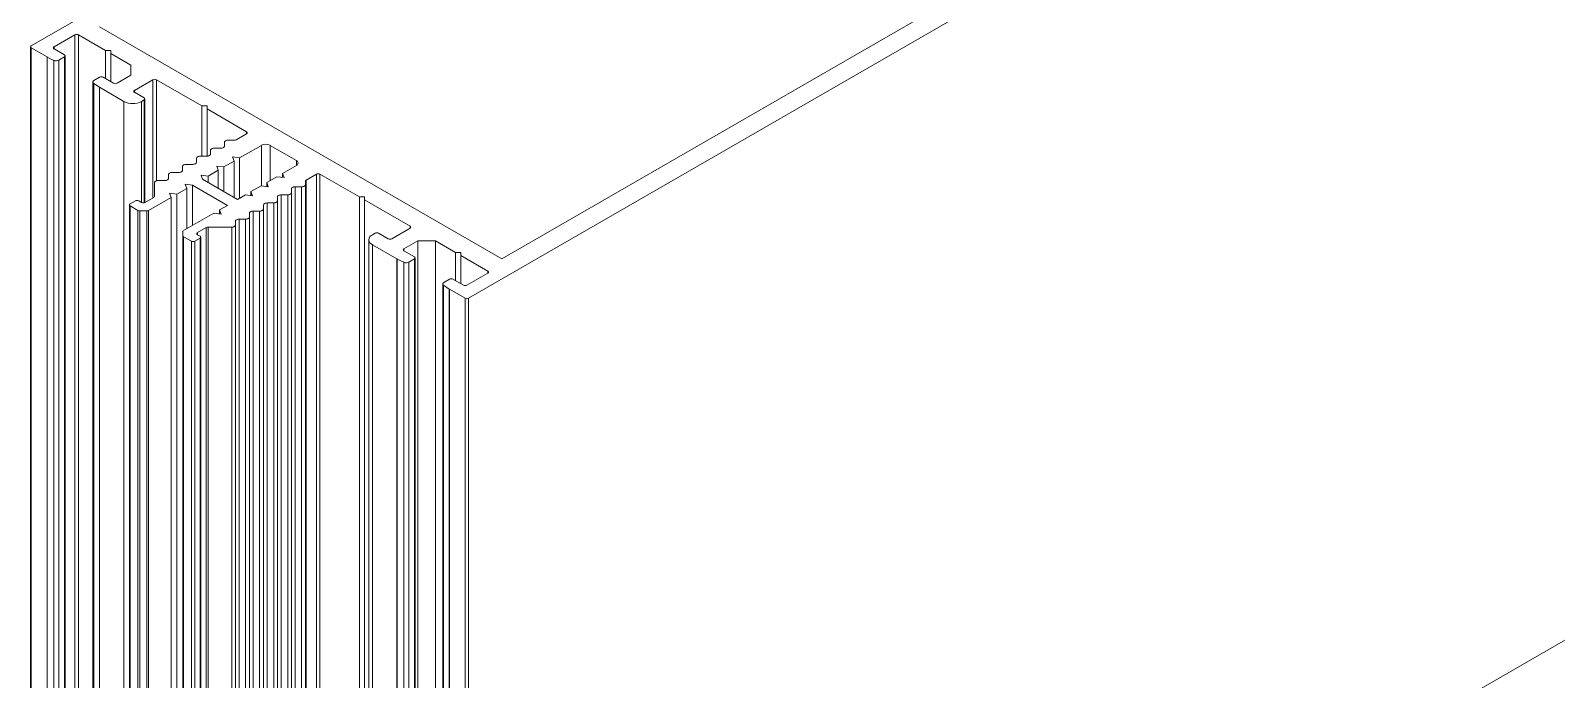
# Model space of a CAD drawing. Header units: millimetres. Extents: x 39 to 459, y 26 to 647.
# Drawn here: x 163.147 to 164.997, y 261.061 to 261.848 of the extents above; entities that cross this region are included whole.
import ezdxf

# ---------------------------------------------------------------- set-up
doc = ezdxf.new("R2010")
doc.units = ezdxf.units.MM
doc.layers.add('ANTET', color=7, linetype='Continuous')

# ---------------------------------------------------------------- blocks, each defined once
blk = doc.blocks.new('Kayıt Montajı')
at = {"color": 7, "linetype": 'Continuous', "lineweight": 15}
for p, q in [((11300.039, 2144.8183), (11298.7174, 2144.0553)), ((11299.2477, 2143.7492), (11300.5693, 2144.5121)), ((11299.288, 2143.7969), (11300.3752, 2144.4245)), ((11298.8001, 2144.0786), (11299.288, 2143.7969)), ((11298.745, 2144.0541), (11298.7704, 2144.0688)), ((11298.7704, 2144.0688), (11298.7704, 2119.3276)), ((11298.7747, 2144.0688), (11298.8076, 2144.0498)), ((11298.7747, 2144.0688), (11298.7747, 2119.3276)), ((11298.7165, 2144.0541), (11298.7165, 2119.3129)), ((11298.7174, 2144.0529), (11298.7365, 2144.0419)), ((11298.7174, 2144.0529), (11298.7174, 2119.3117)), ((11298.7365, 2144.0419), (11298.7365, 2119.3007)), ((11298.7367, 2144.0418), (11298.7449, 2144.0378)), ((11298.7367, 2144.0418), (11298.7367, 2119.3006)), ((11298.7577, 2144.0443), (11298.745, 2144.0516)), ((11298.7509, 2144.0379), (11298.7577, 2144.0419)), ((11298.7577, 2144.0419), (11298.7577, 2119.3007)), ((11298.7586, 2119.3019), (11298.7586, 2144.0431)), ((11298.8076, 2144.0498), (11298.8139, 2144.0498)), ((11298.8076, 2144.0498), (11298.8076, 2144.0155)), ((11298.8139, 2144.0498), (11298.8139, 2144.0461)), ((11298.8139, 2144.0461), (11298.8383, 2144.0321)), ((11298.8139, 2144.0461), (11298.8139, 2144.0119)), ((11298.7449, 2144.0378), (11298.7449, 2119.2966)), ((11298.7509, 2144.0379), (11298.7509, 2119.2968)), ((11298.8383, 2144.0321), (11298.8383, 2144.0198)), ((11298.792, 2144.0116), (11298.792, 2119.2704)), ((11298.7931, 2144.0099), (11298.8, 2144.0052)), ((11298.7931, 2144.0099), (11298.7931, 2119.2688)), ((11298.8001, 2144.0174), (11298.7934, 2144.0135)), ((11298.8, 2144.0052), (11298.8, 2119.264)), ((11298.8001, 2144.0051), (11298.8298, 2143.988)), ((11298.8001, 2144.0051), (11298.8001, 2119.2639)), ((11298.8171, 2144.01), (11298.8044, 2144.0174)), ((11298.8383, 2144.0198), (11298.8214, 2144.01)), ((11298.8426, 2144.0014), (11298.8648, 2144.0143)), ((11298.8691, 2144.0143), (11298.9242, 2143.9825)), ((11298.8298, 2143.988), (11298.8298, 2119.2468)), ((11298.8542, 2143.9923), (11298.8426, 2143.999)), ((11298.8511, 2143.988), (11298.8542, 2143.9898)), ((11298.8551, 2143.8654), (11298.8551, 2143.991)), ((11298.9242, 2143.9825), (11298.9306, 2143.9825)), ((11298.9242, 2143.9825), (11298.9242, 2143.9214)), ((11298.9306, 2143.9825), (11298.9306, 2143.9788)), ((11298.9306, 2143.9788), (11298.9783, 2143.9512)), ((11298.9306, 2143.9788), (11298.9306, 2143.9214)), ((11298.9783, 2143.9488), (11298.9658, 2143.9415)), ((11298.9347, 2143.9286), (11298.9347, 2143.924)), ((11298.9471, 2143.9312), (11298.9392, 2143.9312)), ((11298.9516, 2143.9384), (11298.9516, 2143.9338)), ((11298.9636, 2143.941), (11298.9561, 2143.941)), ((11298.9964, 2143.9347), (11298.97, 2143.9195)), ((11299.0388, 2143.9163), (11299.007, 2143.9347)), ((11298.9132, 2143.9116), (11298.9052, 2143.9116)), ((11298.9177, 2143.9188), (11298.9177, 2143.9142)), ((11298.9302, 2143.9214), (11298.9222, 2143.9214)), ((11298.9509, 2143.9085), (11298.9423, 2143.9096)), ((11298.9423, 2143.9096), (11298.9442, 2143.9046)), ((11298.9633, 2143.9156), (11298.9509, 2143.9085)), ((11298.97, 2143.9195), (11298.9614, 2143.9206)), ((11298.9614, 2143.9206), (11298.9633, 2143.9156)), ((11298.9633, 2143.9156), (11298.9633, 2143.8715)), ((11298.97, 2143.9195), (11298.97, 2143.8705)), ((11299.022, 2143.9005), (11299.0388, 2143.9102)), ((11298.8792, 2143.892), (11298.8713, 2143.892)), ((11298.8837, 2143.8992), (11298.8837, 2143.8946)), ((11298.8962, 2143.9018), (11298.8882, 2143.9018)), ((11298.9007, 2143.909), (11298.9007, 2143.9044)), ((11298.9319, 2143.8975), (11298.9232, 2143.8986)), ((11298.9232, 2143.8986), (11298.9251, 2143.8936)), ((11298.9251, 2143.8936), (11298.9675, 2143.8691)), ((11298.9442, 2143.9046), (11298.9319, 2143.8975)), ((11298.9319, 2143.8975), (11298.9319, 2143.8897)), ((11298.9442, 2143.9046), (11298.9442, 2143.8825)), ((11298.9509, 2143.9085), (11298.9509, 2143.8786)), ((11299.0029, 2143.8895), (11299.0153, 2143.8966)), ((11299.0153, 2143.8966), (11299.0239, 2143.8955)), ((11299.0239, 2143.8955), (11299.022, 2143.9005)), ((11299.022, 2143.9005), (11299.022, 2143.8958)), ((11299.0497, 2143.887), (11299.0497, 2143.8913)), ((11299.0506, 2143.8925), (11299.0632, 2143.8998)), ((11299.0506, 2143.8925), (11299.0506, 2120.8661)), ((11299.0632, 2143.8998), (11299.0632, 2120.8733)), ((11299.0674, 2143.8998), (11299.1152, 2143.8722)), ((11299.0674, 2143.8998), (11299.0674, 2120.8733)), ((11298.8668, 2143.8894), (11298.8668, 2143.8729)), ((11298.885, 2143.8765), (11298.8937, 2143.8754)), ((11298.8869, 2143.8715), (11298.885, 2143.8765)), ((11298.8937, 2143.8754), (11298.906, 2143.8825)), ((11298.8937, 2143.8754), (11298.8937, 2120.849)), ((11298.9041, 2143.8876), (11298.9128, 2143.8864)), ((11298.906, 2143.8825), (11298.9041, 2143.8876)), ((11298.906, 2143.8825), (11298.906, 2143.8336)), ((11298.9128, 2143.8864), (11298.9552, 2143.8619)), ((11298.9128, 2143.8864), (11298.9128, 2143.8375)), ((11298.9675, 2143.8691), (11298.9771, 2143.8746)), ((11298.9771, 2143.8746), (11298.9858, 2143.8735)), ((11298.9838, 2143.8785), (11298.9962, 2143.8856)), ((11298.9858, 2143.8735), (11298.9838, 2143.8785)), ((11298.9838, 2143.8785), (11298.9838, 2143.8737)), ((11298.9962, 2143.8856), (11299.0048, 2143.8845)), ((11299.0048, 2143.8845), (11299.0029, 2143.8895)), ((11299.0029, 2143.8895), (11299.0029, 2143.8847)), ((11299.0203, 2143.8746), (11299.0283, 2143.8746)), ((11299.0203, 2143.8746), (11299.0203, 2120.8481)), ((11299.0283, 2143.8746), (11299.0283, 2120.8481)), ((11299.0328, 2143.8772), (11299.0328, 2143.8818)), ((11299.0328, 2143.8772), (11299.0328, 2120.8507)), ((11299.0373, 2143.8844), (11299.0452, 2143.8844)), ((11299.0373, 2143.8844), (11299.0373, 2120.8579)), ((11299.0452, 2143.8844), (11299.0452, 2120.8579)), ((11299.0497, 2143.887), (11299.0497, 2120.8605)), ((11299.1152, 2143.8722), (11299.1215, 2143.8722)), ((11299.1152, 2143.8722), (11299.1152, 2119.1311)), ((11299.1215, 2143.8722), (11299.1215, 2143.8686)), ((11298.8364, 2143.8624), (11298.8364, 2120.836)), ((11298.8436, 2143.8673), (11298.8373, 2143.8637)), ((11298.8373, 2143.8612), (11298.8468, 2143.8557)), ((11298.8373, 2143.8612), (11298.8373, 2120.8348)), ((11298.8468, 2143.8557), (11298.8468, 2120.8293)), ((11298.8511, 2143.8655), (11298.8479, 2143.8673)), ((11298.8489, 2143.8552), (11298.8574, 2143.8552)), ((11298.8489, 2143.8552), (11298.8489, 2120.8288)), ((11298.8659, 2143.8716), (11298.8553, 2143.8655)), ((11298.8574, 2143.8552), (11298.8574, 2120.8288)), ((11298.8595, 2143.8557), (11298.8869, 2143.8715)), ((11298.8595, 2143.8557), (11298.8595, 2120.8293)), ((11298.8869, 2143.8715), (11298.8869, 2120.8451)), ((11298.9552, 2143.8619), (11298.9456, 2143.8564)), ((11298.9456, 2143.8564), (11298.9476, 2143.8514)), ((11298.9456, 2143.8564), (11298.9456, 2143.8517)), ((11298.9863, 2143.855), (11298.9943, 2143.855)), ((11298.9863, 2143.855), (11298.9863, 2120.8285)), ((11298.9943, 2143.855), (11298.9943, 2120.8285)), ((11298.9988, 2143.8576), (11298.9988, 2143.8622)), ((11298.9988, 2143.8576), (11298.9988, 2120.8311)), ((11299.0033, 2143.8648), (11299.0113, 2143.8648)), ((11299.0033, 2143.8648), (11299.0033, 2120.8383)), ((11299.0113, 2143.8648), (11299.0113, 2120.8383)), ((11299.0158, 2143.8674), (11299.0158, 2143.872)), ((11299.0158, 2143.8674), (11299.0158, 2120.8409)), ((11299.1215, 2143.8686), (11299.1767, 2143.8367)), ((11299.1215, 2143.8686), (11299.1215, 2119.1274)), ((11298.9389, 2143.8525), (11298.902, 2143.8312)), ((11298.9317, 2143.8354), (11298.9604, 2143.8354)), ((11298.9317, 2143.8354), (11298.9317, 2120.8089)), ((11298.9476, 2143.8514), (11298.9389, 2143.8525)), ((11298.9604, 2143.8354), (11298.9604, 2120.8089)), ((11298.9649, 2143.838), (11298.9649, 2143.8426)), ((11298.9649, 2143.838), (11298.9649, 2120.8115)), ((11298.9694, 2143.8452), (11298.9773, 2143.8452)), ((11298.9694, 2143.8452), (11298.9694, 2120.8187)), ((11298.9773, 2143.8452), (11298.9773, 2120.8187)), ((11298.9818, 2143.8478), (11298.9818, 2143.8524)), ((11298.9818, 2143.8478), (11298.9818, 2120.8213)), ((11298.9011, 2143.83), (11298.9011, 2143.8251)), ((11298.9011, 2143.8251), (11298.9011, 2120.7986)), ((11298.902, 2143.8239), (11298.9115, 2143.8184)), ((11298.902, 2143.8239), (11298.902, 2120.7974)), ((11298.9115, 2143.8184), (11298.9115, 2120.7919)), ((11298.9158, 2143.8184), (11298.9221, 2143.822)), ((11298.9158, 2143.8184), (11298.9158, 2120.7919)), ((11298.9189, 2143.8288), (11298.9295, 2143.8349)), ((11298.9221, 2143.8245), (11298.9189, 2143.8263)), ((11298.9221, 2143.822), (11298.9221, 2120.7956)), ((11298.923, 2120.7968), (11298.923, 2143.8233)), ((11298.9295, 2143.8349), (11298.9295, 2120.8084)), ((11299.1267, 2143.8202), (11299.1267, 2119.079)), ((11299.1342, 2143.8282), (11299.1311, 2143.8263)), ((11299.1502, 2143.8214), (11299.1385, 2143.8282)), ((11299.1767, 2143.8343), (11299.1544, 2143.8214)), ((11299.1692, 2143.8092), (11299.1862, 2143.819)), ((11299.1862, 2143.819), (11299.2074, 2143.819)), ((11299.1862, 2143.819), (11299.1862, 2119.0778)), ((11299.2074, 2143.819), (11299.2318, 2143.8049)), ((11299.2074, 2143.819), (11299.2074, 2119.0778)), ((11299.1311, 2143.8141), (11299.1608, 2143.7969)), ((11299.1311, 2143.8141), (11299.1311, 2119.0729)), ((11299.182, 2143.7994), (11299.1692, 2143.8067)), ((11299.1829, 2119.057), (11299.1829, 2143.7982)), ((11299.2318, 2143.8049), (11299.2382, 2143.8049)), ((11299.2318, 2143.8049), (11299.2318, 2143.7706)), ((11299.2382, 2143.8049), (11299.2382, 2143.8012)), ((11299.2382, 2143.8012), (11299.2711, 2143.7822)), ((11299.2382, 2143.8012), (11299.2382, 2143.7669)), ((11299.1608, 2143.7969), (11299.1608, 2119.0557)), ((11299.161, 2143.7968), (11299.1691, 2143.7929)), ((11299.161, 2143.7968), (11299.161, 2119.0556)), ((11299.1691, 2143.7929), (11299.1691, 2119.0517)), ((11299.1752, 2143.793), (11299.182, 2143.7969)), ((11299.1752, 2143.793), (11299.1752, 2119.0518)), ((11299.182, 2143.7969), (11299.182, 2119.0557)), ((11299.2711, 2143.7798), (11299.2456, 2143.7651)), ((11299.2163, 2143.7667), (11299.2163, 2119.0255)), ((11299.2174, 2143.765), (11299.2242, 2143.7603)), ((11299.2174, 2143.765), (11299.2174, 2119.0238)), ((11299.2244, 2143.7724), (11299.2176, 2143.7685)), ((11299.2414, 2143.7651), (11299.2286, 2143.7724)), ((11299.2242, 2143.7603), (11299.2242, 2119.0191)), ((11299.2244, 2143.7602), (11299.2435, 2143.7492)), ((11299.2244, 2143.7602), (11299.2244, 2119.019)), ((11299.2435, 2143.7492), (11299.2435, 2119.008)), ((11299.2477, 2143.7492), (11299.2477, 2119.008)), ((11300.7705, 2143.4463), (11300.0082, 2143.0063))]:
    blk.add_line(p, q, dxfattribs=at)
at = {"color": 8, "linetype": 'Continuous', "lineweight": 15}
for p, q in [((11298.745, 2144.0541), (11298.745, 2144.0516)), ((11298.8648, 2144.0143), (11298.8648, 2143.871)), ((11298.8691, 2144.0143), (11298.8691, 2143.8917)), ((11298.8426, 2144.0014), (11298.8426, 2143.999)), ((11298.8511, 2143.988), (11298.8511, 2143.8655)), ((11298.8542, 2143.9898), (11298.8542, 2143.8651)), ((11298.9783, 2143.9512), (11298.9783, 2143.9488)), ((11298.9964, 2143.9347), (11298.9964, 2143.8856)), ((11299.007, 2143.9347), (11299.007, 2143.8918)), ((11299.0388, 2143.9163), (11299.0388, 2143.9102)), ((11299.1767, 2143.8367), (11299.1767, 2143.8343)), ((11298.9189, 2143.8288), (11298.9189, 2143.8263)), ((11299.1692, 2143.8092), (11299.1692, 2143.8067)), ((11299.2711, 2143.7822), (11299.2711, 2143.7798))]:
    blk.add_line(p, q, dxfattribs=at)
at = {"color": 7, "linetype": 'Continuous', "lineweight": 15, "flags": 128}
for points in [[(11298.7934, 2144.0135), (11298.7928, 2144.0131), (11298.7924, 2144.0127), (11298.7922, 2144.0122), (11298.7921, 2144.0117), (11298.7921, 2144.0112), (11298.7923, 2144.0108), (11298.7926, 2144.0103), (11298.7931, 2144.0099)], [(11298.9392, 2143.9312), (11298.9383, 2143.9312), (11298.9374, 2143.931), (11298.9367, 2143.9308), (11298.936, 2143.9305), (11298.9354, 2143.9301), (11298.935, 2143.9296), (11298.9347, 2143.9291), (11298.9347, 2143.9286)], [(11298.9516, 2143.9338), (11298.9515, 2143.9333), (11298.9513, 2143.9328), (11298.9509, 2143.9324), (11298.9503, 2143.932), (11298.9496, 2143.9317), (11298.9489, 2143.9314), (11298.948, 2143.9313), (11298.9471, 2143.9312)], [(11298.9561, 2143.941), (11298.9553, 2143.941), (11298.9544, 2143.9408), (11298.9536, 2143.9406), (11298.9529, 2143.9403), (11298.9524, 2143.9399), (11298.952, 2143.9394), (11298.9517, 2143.9389), (11298.9516, 2143.9384)], [(11298.9052, 2143.9116), (11298.9043, 2143.9116), (11298.9035, 2143.9114), (11298.9027, 2143.9112), (11298.902, 2143.9109), (11298.9015, 2143.9105), (11298.9011, 2143.91), (11298.9008, 2143.9095), (11298.9007, 2143.909)], [(11298.9177, 2143.9142), (11298.9176, 2143.9137), (11298.9173, 2143.9132), (11298.9169, 2143.9128), (11298.9164, 2143.9124), (11298.9157, 2143.9121), (11298.9149, 2143.9118), (11298.9141, 2143.9117), (11298.9132, 2143.9116)], [(11298.9222, 2143.9214), (11298.9213, 2143.9214), (11298.9205, 2143.9212), (11298.9197, 2143.921), (11298.919, 2143.9207), (11298.9184, 2143.9203), (11298.918, 2143.9198), (11298.9178, 2143.9193), (11298.9177, 2143.9188)], [(11298.9347, 2143.924), (11298.9346, 2143.9235), (11298.9343, 2143.923), (11298.9339, 2143.9226), (11298.9333, 2143.9222), (11298.9327, 2143.9219), (11298.9319, 2143.9216), (11298.931, 2143.9215), (11298.9302, 2143.9214)], [(11298.8713, 2143.892), (11298.8704, 2143.892), (11298.8696, 2143.8918), (11298.8688, 2143.8916), (11298.8681, 2143.8913), (11298.8675, 2143.8909), (11298.8671, 2143.8904), (11298.8669, 2143.8899), (11298.8668, 2143.8894)], [(11298.8837, 2143.8946), (11298.8837, 2143.8941), (11298.8834, 2143.8936), (11298.883, 2143.8932), (11298.8824, 2143.8928), (11298.8817, 2143.8925), (11298.881, 2143.8922), (11298.8801, 2143.8921), (11298.8792, 2143.892)], [(11298.8882, 2143.9018), (11298.8874, 2143.9018), (11298.8865, 2143.9016), (11298.8857, 2143.9014), (11298.8851, 2143.9011), (11298.8845, 2143.9007), (11298.8841, 2143.9002), (11298.8838, 2143.8997), (11298.8837, 2143.8992)], [(11298.9007, 2143.9044), (11298.9006, 2143.9039), (11298.9004, 2143.9034), (11298.9, 2143.903), (11298.8994, 2143.9026), (11298.8987, 2143.9023), (11298.8979, 2143.902), (11298.8971, 2143.9019), (11298.8962, 2143.9018)], [(11299.0158, 2143.872), (11299.0159, 2143.8725), (11299.0161, 2143.873), (11299.0165, 2143.8734), (11299.0171, 2143.8738), (11299.0178, 2143.8741), (11299.0186, 2143.8744), (11299.0194, 2143.8745), (11299.0203, 2143.8746)], [(11299.0283, 2143.8746), (11299.0291, 2143.8746), (11299.03, 2143.8748), (11299.0308, 2143.875), (11299.0314, 2143.8753), (11299.032, 2143.8757), (11299.0324, 2143.8762), (11299.0327, 2143.8767), (11299.0328, 2143.8772)], [(11299.0328, 2143.8818), (11299.0328, 2143.8823), (11299.0331, 2143.8828), (11299.0335, 2143.8832), (11299.0341, 2143.8836), (11299.0348, 2143.8839), (11299.0355, 2143.8842), (11299.0364, 2143.8843), (11299.0373, 2143.8844)], [(11299.0452, 2143.8844), (11299.0461, 2143.8844), (11299.0469, 2143.8846), (11299.0477, 2143.8848), (11299.0484, 2143.8851), (11299.049, 2143.8855), (11299.0494, 2143.886), (11299.0496, 2143.8865), (11299.0497, 2143.887)], [(11298.9818, 2143.8524), (11298.9819, 2143.8529), (11298.9822, 2143.8534), (11298.9826, 2143.8538), (11298.9832, 2143.8542), (11298.9838, 2143.8546), (11298.9846, 2143.8548), (11298.9855, 2143.8549), (11298.9863, 2143.855)], [(11298.9943, 2143.855), (11298.9952, 2143.855), (11298.996, 2143.8552), (11298.9968, 2143.8554), (11298.9975, 2143.8558), (11298.9981, 2143.8561), (11298.9985, 2143.8566), (11298.9987, 2143.8571), (11298.9988, 2143.8576)], [(11298.9988, 2143.8622), (11298.9989, 2143.8627), (11298.9992, 2143.8632), (11298.9996, 2143.8636), (11299.0001, 2143.864), (11299.0008, 2143.8644), (11299.0016, 2143.8646), (11299.0024, 2143.8647), (11299.0033, 2143.8648)], [(11299.0113, 2143.8648), (11299.0122, 2143.8648), (11299.013, 2143.865), (11299.0138, 2143.8652), (11299.0145, 2143.8656), (11299.015, 2143.8659), (11299.0154, 2143.8664), (11299.0157, 2143.8669), (11299.0158, 2143.8674)], [(11298.9604, 2143.8354), (11298.9613, 2143.8355), (11298.9621, 2143.8356), (11298.9629, 2143.8358), (11298.9636, 2143.8362), (11298.9641, 2143.8366), (11298.9645, 2143.837), (11298.9648, 2143.8375), (11298.9649, 2143.838)], [(11298.9649, 2143.8426), (11298.965, 2143.8431), (11298.9652, 2143.8436), (11298.9656, 2143.844), (11298.9662, 2143.8444), (11298.9669, 2143.8448), (11298.9677, 2143.845), (11298.9685, 2143.8451), (11298.9694, 2143.8452)], [(11298.9773, 2143.8452), (11298.9782, 2143.8452), (11298.9791, 2143.8454), (11298.9798, 2143.8456), (11298.9805, 2143.846), (11298.9811, 2143.8464), (11298.9815, 2143.8468), (11298.9818, 2143.8473), (11298.9818, 2143.8478)], [(11299.2176, 2143.7685), (11299.2171, 2143.7682), (11299.2167, 2143.7677), (11299.2164, 2143.7673), (11299.2163, 2143.7668), (11299.2164, 2143.7663), (11299.2166, 2143.7659), (11299.2169, 2143.7654), (11299.2174, 2143.765)]]:
    blk.add_lwpolyline(points, dxfattribs=at)
at = {"color": 7, "linetype": 'Continuous', "lineweight": 15}
for centre, radius, start, end in [((11298.7726, 2144.0647), 0.00461, 62.6265, 117.3785), ((11298.7179, 2144.0541), 0.00131, 110.8081, 249.1771), ((11298.7383, 2144.045), 0.00365, 240.6048, 244.0367), ((11298.7454, 2144.0529), 0.00131, 110.7691, 249.2753), ((11298.7572, 2144.0431), 0.00131, 290.8024, 69.1828), ((11298.7477, 2144.0442), 0.00699, 245.6954, 297.1922), ((11298.8017, 2144.0078), 0.00317, 235.6847, 239.4532), ((11298.8023, 2144.0133), 0.00461, 62.6261, 117.3813), ((11298.8192, 2144.0141), 0.00461, 242.5832, 297.402), ((11298.867, 2144.0102), 0.00461, 62.6235, 117.3814), ((11298.8404, 2144.0084), 0.0231, 242.6126, 297.3889), ((11298.843, 2144.0002), 0.00131, 110.7974, 249.1878), ((11298.8538, 2143.991), 0.00131, 290.7771, 69.2081), ((11298.9779, 2143.95), 0.00131, 290.8081, 69.1771), ((11298.9637, 2143.9453), 0.00433, 268.8394, 298.0439), ((11299.0017, 2143.9245), 0.0115, 62.6223, 117.3826), ((11299.0376, 2143.9133), 0.00328, 290.7924, 69.1928), ((11299.0512, 2143.8912), 0.00151, 114.3497, 174.3432), ((11299.0653, 2143.8957), 0.00461, 62.6261, 117.3813), ((11298.8653, 2143.873), 0.00151, 294.3607, 354.3459), ((11298.8377, 2143.8624), 0.00131, 110.805, 249.1803), ((11298.8457, 2143.8632), 0.00461, 62.6276, 117.3773), ((11298.8488, 2143.8595), 0.00432, 241.9533, 271.1816), ((11298.8532, 2143.8696), 0.00461, 242.5848, 297.4004), ((11298.8575, 2143.8595), 0.00433, 268.8449, 298.0451), ((11298.9316, 2143.8311), 0.00433, 88.8449, 118.0451), ((11299.1762, 2143.8355), 0.00131, 290.7966, 69.1813), ((11298.9026, 2143.8298), 0.00151, 114.3618, 174.331), ((11298.9026, 2143.8252), 0.00151, 185.5899, 245.6596), ((11298.9136, 2143.8225), 0.00461, 242.6276, 297.3773), ((11298.9194, 2143.8275), 0.00131, 110.7632, 249.2737), ((11298.9216, 2143.8233), 0.00131, 290.805, 69.1803), ((11299.1334, 2143.8202), 0.00655, 110.7856, 249.21), ((11299.1364, 2143.8241), 0.00461, 62.6147, 117.3902), ((11299.1523, 2143.8255), 0.00461, 242.6261, 297.3813), ((11299.1697, 2143.808), 0.00131, 110.7748, 249.2696), ((11299.1815, 2143.7982), 0.00131, 290.805, 69.1803), ((11299.1626, 2143.8001), 0.00366, 240.6068, 244.0347), ((11299.172, 2143.7992), 0.00699, 245.6975, 297.1901), ((11299.2706, 2143.781), 0.00131, 290.7966, 69.1813), ((11299.2265, 2143.7683), 0.00461, 62.6276, 117.3773), ((11299.2435, 2143.7692), 0.00461, 242.5818, 297.4059), ((11299.226, 2143.7629), 0.00317, 235.6852, 239.457), ((11299.2456, 2143.7533), 0.00461, 242.6276, 297.3773)]:
    blk.add_arc(centre, radius, start, end, dxfattribs=at)

msp = doc.modelspace()

# ---------------------------------------------------------------- block references
at = {"layer": 'ANTET', "color": 0}
msp.add_blockref('Kayıt Montajı', (-11135.5698, -1882.2259), dxfattribs=at)

doc.saveas('drawing.dxf')
